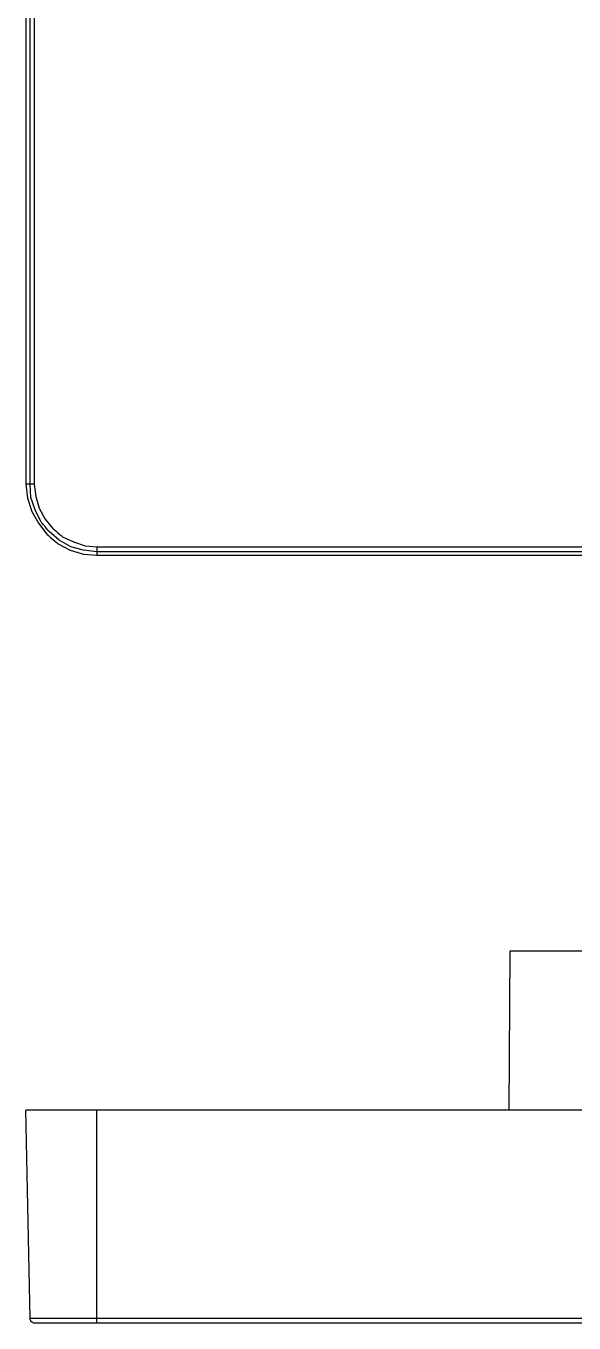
# Model space of a CAD drawing. Header units: centimetres. Extents: x -8.4 to 3.7, y -7.8 to 8.
# Drawn here: x -8.36 to -6.04, y -7.48 to -2 of the extents above; entities that cross this region are included whole.
import ezdxf

# ---------------------------------------------------------------- set-up
doc = ezdxf.new("R2010")
doc.units = ezdxf.units.CM
doc.header["$MEASUREMENT"] = 0
doc.layers.add('Layer 1', color=7, linetype='Continuous')

msp = doc.modelspace()

# ---------------------------------------------------------------- linework, layer by layer
at = {"layer": 'Layer 1', "lineweight": 25}
for points in [[(-8.35731, 7.70113), (-8.35731, 7.70113), (-8.35731, -3.937), (-8.35731, -3.937)], [(-8.33967, -3.937), (-8.33967, -3.937), (-8.33967, 7.70113), (-8.33967, 7.70113)], [(-8.32203, 7.70113), (-8.32203, 7.70113), (-8.32203, -3.937), (-8.32203, -3.937)], [(-8.33967, -3.937), (-8.33967, -3.937), (-8.35731, -3.937), (-8.35731, -3.937)], [(-8.05745, -4.20159), (-8.05745, -4.20159), (-0.13759, -4.20159), (-0.13759, -4.20159)], [(-0.13759, -4.22275), (-0.13759, -4.22275), (-8.05745, -4.22275), (-8.05745, -4.22275)], [(-8.05745, -4.22275), (-8.05745, -4.22275), (-8.05745, -4.23687), (-8.05745, -4.23687)], [(-8.05745, -4.23687), (-8.05745, -4.23687), (-4.50498, -4.23687), (-4.50498, -4.23687)], [(-6.31119, -5.91185), (-6.31119, -5.91185), (-6.31599, -6.58389), (-6.31599, -6.58389)], [(-1.87677, -5.91185), (-1.87677, -5.91185), (-6.31119, -5.91185), (-6.31119, -5.91185)], [(-8.33967, -7.46231), (-8.33967, -7.46231), (-8.35731, -6.58389), (-8.35731, -6.58389)], [(-8.05745, -7.46231), (-8.05745, -7.46231), (-8.05745, -6.58389), (-8.05745, -6.58389)], [(-0.13759, -6.58389), (-0.13759, -6.58389), (-8.05745, -6.58389), (-8.05745, -6.58389)], [(-8.05745, -7.46231), (-8.05745, -7.46231), (-0.13759, -7.46231), (-0.13759, -7.46231)], [(-0.13759, -7.48348), (-0.13759, -7.48348), (-8.05745, -7.48348), (-8.05745, -7.48348)]]:
    msp.add_open_spline(points, degree=3, dxfattribs=at)
for points, knots in [([(-8.35731, -3.937), (-8.35731, -3.937), (-8.35025, -3.99698), (-8.35025, -3.99698), (-8.35025, -3.99698), (-8.35025, -3.99698), (-8.33262, -4.05342), (-8.33262, -4.05342), (-8.33262, -4.05342), (-8.33262, -4.05342), (-8.30439, -4.10281), (-8.30439, -4.10281), (-8.30439, -4.10281), (-8.30439, -4.10281), (-8.26912, -4.14867), (-8.26912, -4.14867), (-8.26912, -4.14867), (-8.26912, -4.14867), (-8.22325, -4.18748), (-8.22325, -4.18748), (-8.22325, -4.18748), (-8.22325, -4.18748), (-8.17034, -4.2157), (-8.17034, -4.2157), (-8.17034, -4.2157), (-8.17034, -4.2157), (-8.11389, -4.23334), (-8.11389, -4.23334), (-8.11389, -4.23334), (-8.11389, -4.23334), (-8.05745, -4.23687), (-8.05745, -4.23687)], [0, 0, 0, 0, 0.1111111, 0.1111111, 0.1111111, 0.1111111, 0.2222222, 0.2222222, 0.2222222, 0.2222222, 0.3333333, 0.3333333, 0.3333333, 0.3333333, 0.4444444, 0.4444444, 0.4444444, 0.4444445, 0.5555556, 0.5555556, 0.5555556, 0.5555556, 0.6666667, 0.6666667, 0.6666667, 0.6666667, 0.7777778, 0.7777778, 0.7777778, 0.7777778, 1, 1, 1, 1]), ([(-8.32203, -3.937), (-8.32203, -3.937), (-8.32556, -3.937), (-8.32556, -3.937), (-8.32556, -3.937), (-8.32556, -3.937), (-8.32909, -3.937), (-8.32909, -3.937), (-8.32909, -3.937), (-8.32909, -3.937), (-8.33262, -3.937), (-8.33262, -3.937), (-8.33262, -3.937), (-8.33262, -3.937), (-8.33614, -3.937), (-8.33614, -3.937), (-8.33614, -3.937), (-8.33614, -3.937), (-8.33967, -3.937), (-8.33967, -3.937)], [0, 0, 0, 0, 0.1666667, 0.1666667, 0.1666667, 0.1666667, 0.3333333, 0.3333333, 0.3333333, 0.3333333, 0.5, 0.5, 0.5, 0.5, 0.6666667, 0.6666667, 0.6666667, 0.6666667, 1, 1, 1, 1]), ([(-8.05745, -4.22275), (-8.05745, -4.22275), (-8.11389, -4.2157), (-8.11389, -4.2157), (-8.11389, -4.2157), (-8.11389, -4.2157), (-8.16681, -4.20159), (-8.16681, -4.20159), (-8.16681, -4.20159), (-8.16681, -4.20159), (-8.2162, -4.17337), (-8.2162, -4.17337), (-8.2162, -4.17337), (-8.2162, -4.17337), (-8.25853, -4.13809), (-8.25853, -4.13809), (-8.25853, -4.13809), (-8.25853, -4.13809), (-8.29381, -4.09575), (-8.29381, -4.09575), (-8.29381, -4.09575), (-8.29381, -4.09575), (-8.3185, -4.04637), (-8.3185, -4.04637), (-8.3185, -4.04637), (-8.3185, -4.04637), (-8.33614, -3.99345), (-8.33614, -3.99345), (-8.33614, -3.99345), (-8.33614, -3.99345), (-8.33967, -3.937), (-8.33967, -3.937)], [0, 0, 0, 0, 0.1111111, 0.1111111, 0.1111111, 0.1111111, 0.2222222, 0.2222222, 0.2222222, 0.2222222, 0.3333333, 0.3333333, 0.3333333, 0.3333333, 0.4444444, 0.4444444, 0.4444444, 0.4444445, 0.5555556, 0.5555556, 0.5555556, 0.5555556, 0.6666667, 0.6666667, 0.6666667, 0.6666667, 0.7777778, 0.7777778, 0.7777778, 0.7777778, 1, 1, 1, 1]), ([(-8.32203, -3.937), (-8.32203, -3.937), (-8.31498, -3.98992), (-8.31498, -3.98992), (-8.31498, -3.98992), (-8.31498, -3.98992), (-8.30087, -4.03931), (-8.30087, -4.03931), (-8.30087, -4.03931), (-8.30087, -4.03931), (-8.27617, -4.08517), (-8.27617, -4.08517), (-8.27617, -4.08517), (-8.27617, -4.08517), (-8.24442, -4.12398), (-8.24442, -4.12398), (-8.24442, -4.12398), (-8.24442, -4.12398), (-8.20209, -4.15925), (-8.20209, -4.15925), (-8.20209, -4.15925), (-8.20209, -4.15925), (-8.15623, -4.18042), (-8.15623, -4.18042), (-8.15623, -4.18042), (-8.15623, -4.18042), (-8.10684, -4.19806), (-8.10684, -4.19806), (-8.10684, -4.19806), (-8.10684, -4.19806), (-8.05745, -4.20159), (-8.05745, -4.20159)], [0, 0, 0, 0, 0.1111111, 0.1111111, 0.1111111, 0.1111111, 0.2222222, 0.2222222, 0.2222222, 0.2222222, 0.3333333, 0.3333333, 0.3333333, 0.3333333, 0.4444444, 0.4444444, 0.4444444, 0.4444445, 0.5555556, 0.5555556, 0.5555556, 0.5555556, 0.6666667, 0.6666667, 0.6666667, 0.6666667, 0.7777778, 0.7777778, 0.7777778, 0.7777778, 1, 1, 1, 1]), ([(-8.05745, -4.20159), (-8.05745, -4.20159), (-8.05745, -4.20512), (-8.05745, -4.20512), (-8.05745, -4.20512), (-8.05745, -4.20512), (-8.05745, -4.20864), (-8.05745, -4.20864), (-8.05745, -4.20864), (-8.05745, -4.20864), (-8.05745, -4.21217), (-8.05745, -4.21217), (-8.05745, -4.21217), (-8.05745, -4.21217), (-8.05745, -4.2157), (-8.05745, -4.2157), (-8.05745, -4.2157), (-8.05745, -4.2157), (-8.05745, -4.21923), (-8.05745, -4.21923), (-8.05745, -4.21923), (-8.05745, -4.21923), (-8.05745, -4.22275), (-8.05745, -4.22275)], [0, 0, 0, 0, 0.1428571, 0.1428571, 0.1428571, 0.1428572, 0.2857143, 0.2857143, 0.2857143, 0.2857143, 0.4285714, 0.4285714, 0.4285714, 0.4285714, 0.5714286, 0.5714286, 0.5714286, 0.5714286, 0.7142857, 0.7142857, 0.7142857, 0.7142857, 1, 1, 1, 1]), ([(-8.05745, -6.58389), (-8.05745, -6.58389), (-8.11389, -6.58389), (-8.11389, -6.58389), (-8.11389, -6.58389), (-8.11389, -6.58389), (-8.17034, -6.58389), (-8.17034, -6.58389), (-8.17034, -6.58389), (-8.17034, -6.58389), (-8.22325, -6.58389), (-8.22325, -6.58389), (-8.22325, -6.58389), (-8.22325, -6.58389), (-8.26912, -6.58389), (-8.26912, -6.58389), (-8.26912, -6.58389), (-8.26912, -6.58389), (-8.30439, -6.58389), (-8.30439, -6.58389), (-8.30439, -6.58389), (-8.30439, -6.58389), (-8.33262, -6.58389), (-8.33262, -6.58389), (-8.33262, -6.58389), (-8.33262, -6.58389), (-8.35025, -6.58389), (-8.35025, -6.58389), (-8.35025, -6.58389), (-8.35025, -6.58389), (-8.35731, -6.58389), (-8.35731, -6.58389)], [0, 0, 0, 0, 0.1111111, 0.1111111, 0.1111111, 0.1111111, 0.2222222, 0.2222222, 0.2222222, 0.2222222, 0.3333333, 0.3333333, 0.3333333, 0.3333333, 0.4444444, 0.4444444, 0.4444444, 0.4444445, 0.5555556, 0.5555556, 0.5555556, 0.5555556, 0.6666667, 0.6666667, 0.6666667, 0.6666667, 0.7777778, 0.7777778, 0.7777778, 0.7777778, 1, 1, 1, 1]), ([(-8.33967, -7.46231), (-8.33967, -7.46231), (-8.33614, -7.46231), (-8.33614, -7.46231), (-8.33614, -7.46231), (-8.33614, -7.46231), (-8.3185, -7.46231), (-8.3185, -7.46231), (-8.3185, -7.46231), (-8.3185, -7.46231), (-8.29381, -7.46231), (-8.29381, -7.46231), (-8.29381, -7.46231), (-8.29381, -7.46231), (-8.25853, -7.46231), (-8.25853, -7.46231), (-8.25853, -7.46231), (-8.25853, -7.46231), (-8.2162, -7.46231), (-8.2162, -7.46231), (-8.2162, -7.46231), (-8.2162, -7.46231), (-8.16681, -7.46231), (-8.16681, -7.46231), (-8.16681, -7.46231), (-8.16681, -7.46231), (-8.11389, -7.46231), (-8.11389, -7.46231), (-8.11389, -7.46231), (-8.11389, -7.46231), (-8.05745, -7.46231), (-8.05745, -7.46231)], [0, 0, 0, 0, 0.1111111, 0.1111111, 0.1111111, 0.1111111, 0.2222222, 0.2222222, 0.2222222, 0.2222222, 0.3333333, 0.3333333, 0.3333333, 0.3333333, 0.4444444, 0.4444444, 0.4444444, 0.4444445, 0.5555556, 0.5555556, 0.5555556, 0.5555556, 0.6666667, 0.6666667, 0.6666667, 0.6666667, 0.7777778, 0.7777778, 0.7777778, 0.7777778, 1, 1, 1, 1]), ([(-8.32203, -7.48348), (-8.32203, -7.48348), (-8.32556, -7.48348), (-8.32556, -7.48348), (-8.32556, -7.48348), (-8.32556, -7.48348), (-8.32909, -7.47995), (-8.32909, -7.47995), (-8.32909, -7.47995), (-8.32909, -7.47995), (-8.33262, -7.47995), (-8.33262, -7.47995), (-8.33262, -7.47995), (-8.33262, -7.47995), (-8.33614, -7.47642), (-8.33614, -7.47642), (-8.33614, -7.47642), (-8.33614, -7.47642), (-8.33614, -7.47289), (-8.33614, -7.47289), (-8.33614, -7.47289), (-8.33614, -7.47289), (-8.33967, -7.46937), (-8.33967, -7.46937), (-8.33967, -7.46937), (-8.33967, -7.46937), (-8.33967, -7.46584), (-8.33967, -7.46584), (-8.33967, -7.46584), (-8.33967, -7.46584), (-8.33967, -7.46231), (-8.33967, -7.46231)], [0, 0, 0, 0, 0.1111111, 0.1111111, 0.1111111, 0.1111111, 0.2222222, 0.2222222, 0.2222222, 0.2222222, 0.3333333, 0.3333333, 0.3333333, 0.3333333, 0.4444444, 0.4444444, 0.4444444, 0.4444445, 0.5555556, 0.5555556, 0.5555556, 0.5555556, 0.6666667, 0.6666667, 0.6666667, 0.6666667, 0.7777778, 0.7777778, 0.7777778, 0.7777778, 1, 1, 1, 1]), ([(-8.05745, -7.48348), (-8.05745, -7.48348), (-8.10684, -7.48348), (-8.10684, -7.48348), (-8.10684, -7.48348), (-8.10684, -7.48348), (-8.15623, -7.48348), (-8.15623, -7.48348), (-8.15623, -7.48348), (-8.15623, -7.48348), (-8.20209, -7.48348), (-8.20209, -7.48348), (-8.20209, -7.48348), (-8.20209, -7.48348), (-8.24442, -7.48348), (-8.24442, -7.48348), (-8.24442, -7.48348), (-8.24442, -7.48348), (-8.27617, -7.48348), (-8.27617, -7.48348), (-8.27617, -7.48348), (-8.27617, -7.48348), (-8.30087, -7.48348), (-8.30087, -7.48348), (-8.30087, -7.48348), (-8.30087, -7.48348), (-8.31498, -7.48348), (-8.31498, -7.48348), (-8.31498, -7.48348), (-8.31498, -7.48348), (-8.32203, -7.48348), (-8.32203, -7.48348)], [0, 0, 0, 0, 0.1111111, 0.1111111, 0.1111111, 0.1111111, 0.2222222, 0.2222222, 0.2222222, 0.2222222, 0.3333333, 0.3333333, 0.3333333, 0.3333333, 0.4444444, 0.4444444, 0.4444444, 0.4444445, 0.5555556, 0.5555556, 0.5555556, 0.5555556, 0.6666667, 0.6666667, 0.6666667, 0.6666667, 0.7777778, 0.7777778, 0.7777778, 0.7777778, 1, 1, 1, 1]), ([(-8.05745, -7.48348), (-8.05745, -7.48348), (-8.05745, -7.48348), (-8.05745, -7.48348), (-8.05745, -7.48348), (-8.05745, -7.48348), (-8.05745, -7.47995), (-8.05745, -7.47995), (-8.05745, -7.47995), (-8.05745, -7.47995), (-8.05745, -7.47642), (-8.05745, -7.47642), (-8.05745, -7.47642), (-8.05745, -7.47642), (-8.05745, -7.47289), (-8.05745, -7.47289), (-8.05745, -7.47289), (-8.05745, -7.47289), (-8.05745, -7.46937), (-8.05745, -7.46937), (-8.05745, -7.46937), (-8.05745, -7.46937), (-8.05745, -7.46584), (-8.05745, -7.46584), (-8.05745, -7.46584), (-8.05745, -7.46584), (-8.05745, -7.46231), (-8.05745, -7.46231)], [0, 0, 0, 0, 0.125, 0.125, 0.125, 0.125, 0.25, 0.25, 0.25, 0.25, 0.375, 0.375, 0.375, 0.375, 0.5, 0.5, 0.5, 0.5, 0.625, 0.625, 0.625, 0.625, 0.75, 0.75, 0.75, 0.75, 1, 1, 1, 1])]:
    msp.add_open_spline(points, degree=3, knots=knots, dxfattribs=at)

doc.saveas('drawing.dxf')
